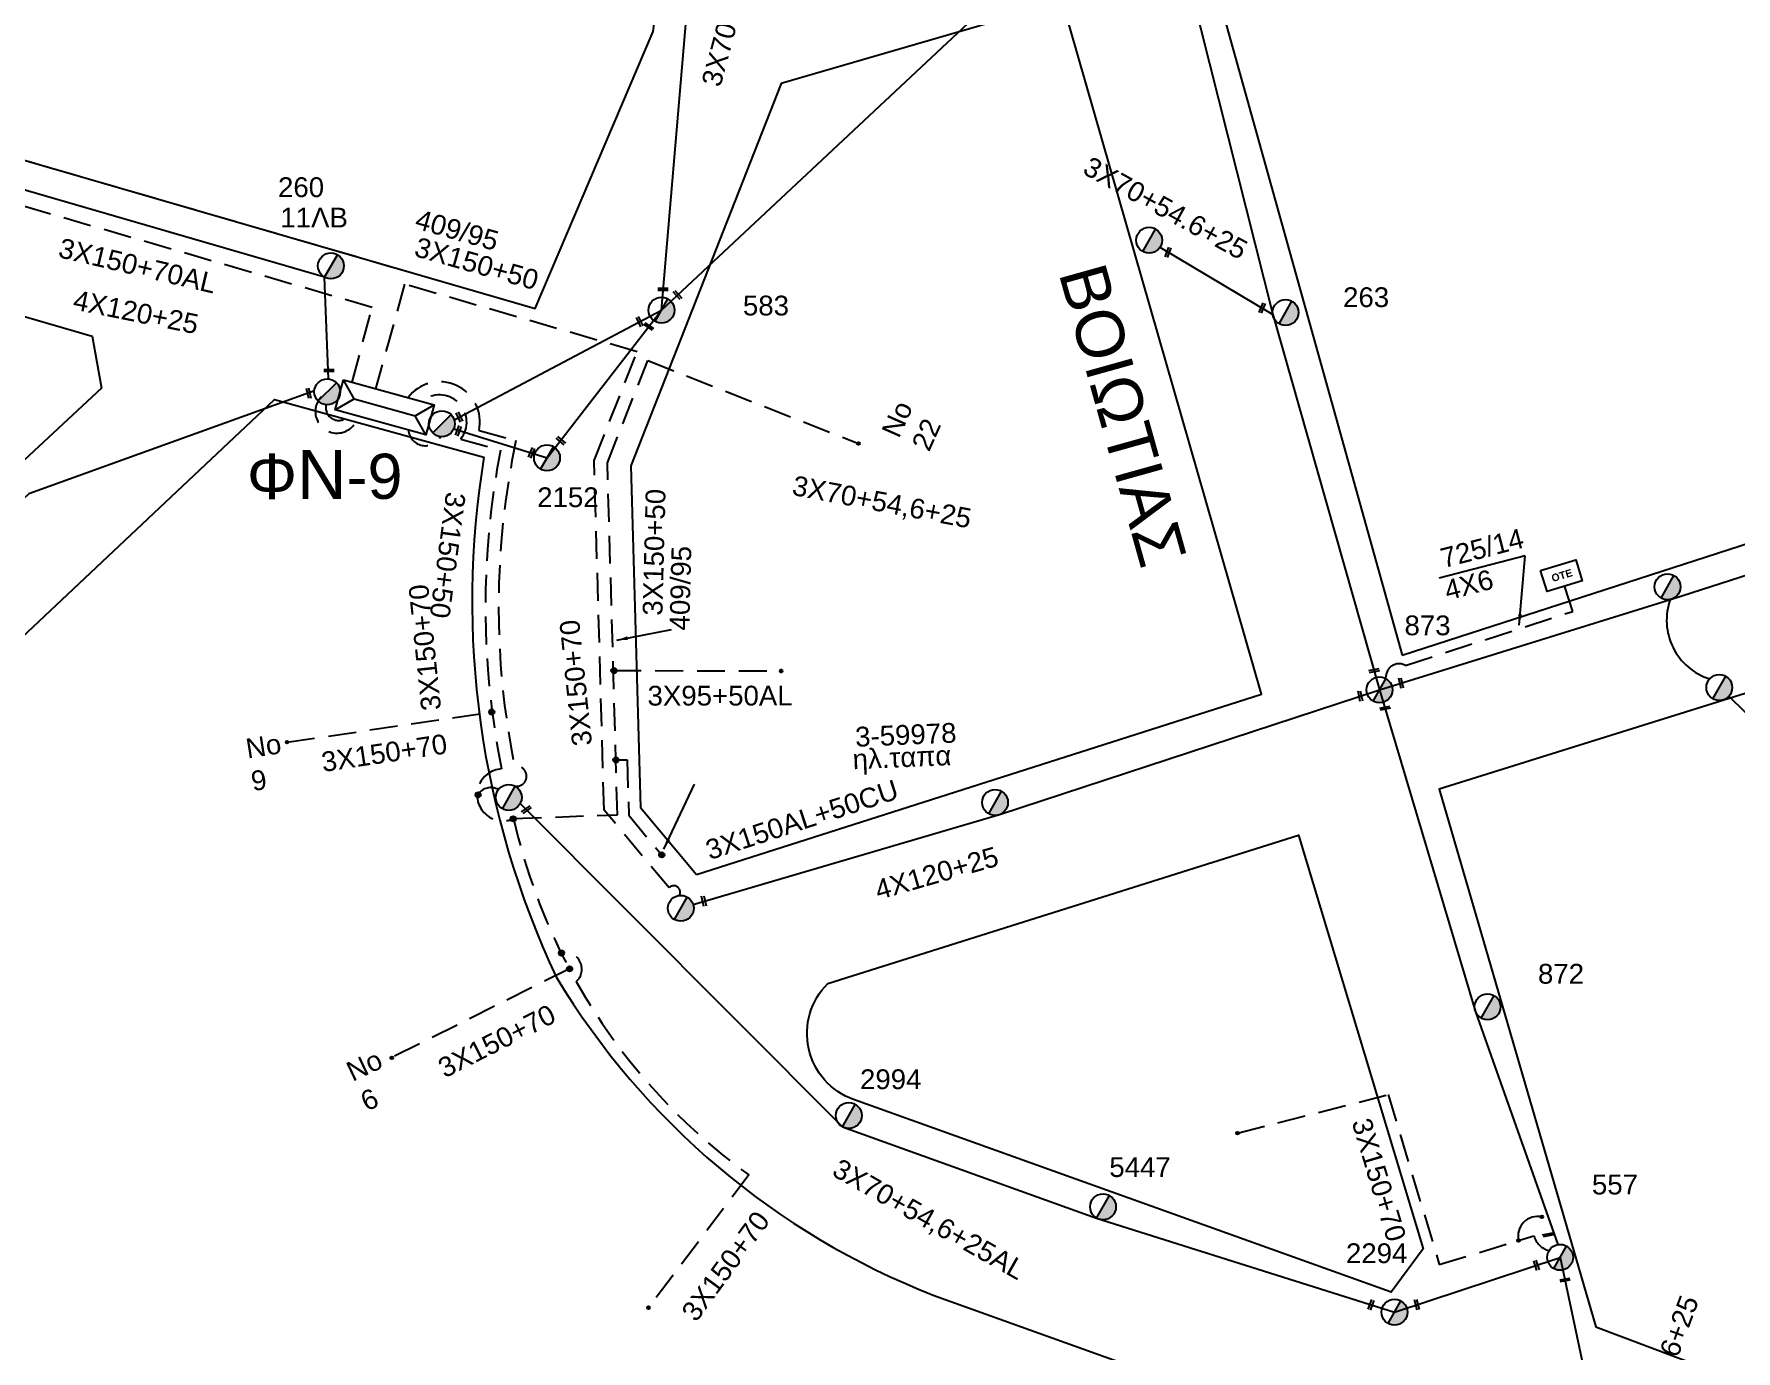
# Model space of a CAD drawing. Header units: millimetres. Extents: x 771 to 3391, y 686 to 1835.
# Drawn here: x 2148.4 to 2303.4, y 1427.2 to 1547.1 of the extents above; entities that cross this region are included whole.
import ezdxf

# ---------------------------------------------------------------- set-up
doc = ezdxf.new("R2010")
doc.units = ezdxf.units.MM
doc.linetypes.add('DASHED', pattern=[19.05, 12.7, -6.35])
for name, color, linetype in [('Pillar OTE', 7, 'Continuous'), ('Άγνωστα', 7, 'Continuous'), ('Γυμνά εναέρια ΧΤ (3Φ)   4x35CU', 7, 'Continuous'), ('Γυμνά εναέρια ΧΤ και ΦΟΠ (3Φ)   4x50+16AL', 7, 'Continuous'), ('Επιγραφές - Σχήματα', 7, 'Continuous'), ('Καλωδια ΧΤ  3X95+50', 7, 'Continuous'), ('Καλώδια ΧΤ   3x150+50CU', 7, 'DASHED'), ('Καλώδια ΧΤ   3x150+70AL', 7, 'DASHED'), ('Καλώδια ΧΤ   3x150AL+50CU', 7, 'DASHED'), ('Μηχανική τομή', 7, 'Continuous'), ('Στύλος ΦΜ', 7, 'Continuous'), ('Στύλος ΦΜ @ 1', 7, 'Continuous'), ('Συνδέσεις', 7, 'Continuous'), ('Συνεστραμμένα ΧΤ   3x70+54.6+25 AL', 7, 'SYN_LINE'), ('Συνεστραμμένα ΧΤ   4x120+25 AL', 7, 'SYN_LINE'), ('Υποσταθμός εναέριος 2 στύλων', 7, 'Continuous'), ('Υποσταθμός πόλεως', 7, 'Continuous'), ('Υπόβαθρο ΔΕΗ', 7, 'Continuous'), ('Υπόγεια καλώδια Παροχών ΧΤ   4x6', 7, 'DASHED')]:
    doc.layers.add(name, color=color, linetype=linetype)
doc.styles.add('arial', font='ARIAL.TTF')
doc.styles.get("Standard").update_dxf_attribs({"font": 'ARIAL.TTF'})
doc.linetypes.add('SYN_LINE', pattern='A,0.5,-0.0001,["/\\/\\/\\/",Standard,S=0.1,R=0,X=0,Y=-0.05],-0.25', length=0.7501)
doc.dimstyles.new('ISO-25', dxfattribs={"dimtxt": 2.5, "dimasz": 2.5, "dimexe": 1.25, "dimexo": 0.625, "dimtad": 1, "dimtxsty": 'Standard', "dimcen": 2.5, "dimadec": 0, "dimazin": 0, "dimtfac": 1, "dimtmove": 0, "dimatfit": 3, "dimfxl": 1, "dimarcsym": 0})

# ---------------------------------------------------------------- blocks, each defined once
blk = doc.blocks.new('ΥΠΑΡΧΩΝ ΤΣΙΜΕΝΤΕΝΙΟΣ ΣΤΥΛΟΣ')
at = {"layer": 'Στύλος ΦΜ'}
blk.add_hatch(color=7, dxfattribs=at).paths.add_polyline_path([(-1.29, -2.28, 0.574793), (2.62, 0, 0.268822), (1.3, 2.27)])
at = {"layer": 'Στύλος ΦΜ', "color": 7}
blk.add_line((-1.29, -2.28), (1.3, 2.27), dxfattribs=at)
blk.add_circle((0, 0), 2.62, dxfattribs=at)
at = {"layer": 'Στύλος ΦΜ', "flags": 4}
for tag, p in [('ΑΡΙΘΜΟΣ', (-4.68, 8.05)), ('ΤΥΠΟΣ', (-4.91, 3.03))]:
    blk.add_attdef(tag, p, '', height=4, dxfattribs=at)
blk = doc.blocks.new('ΥΠΟΣΤΑΘΜΟΣ ΕΝΑΕΡΙΟΣ ΕΠΙ 2 ΣΤΥΛΩΝ')
at = {"layer": 'Υποσταθμός εναέριος 2 στύλων', "linetype": 'Continuous'}
for points in [[(-11.97, -2.11, 0.574793), (-8.45, -0.07, 0.268822), (-9.64, 1.98)], [(9.68, -2.15, 0.574793), (13.19, -0.1, 0.268822), (12.01, 1.95)]]:
    blk.add_hatch(color=256, dxfattribs=at).paths.add_polyline_path(points)
for p, q in [((-11.97, -2.11), (-9.64, 1.98)), ((9.68, -2.15), (12.01, 1.95))]:
    blk.add_line(p, q, dxfattribs=at)
for centre in [(-10.81, -0.07), (10.84, -0.1)]:
    blk.add_circle(centre, 2.36, dxfattribs=at)
at = {"layer": 'Υποσταθμός πόλεως', "linetype": 'Continuous', "ltscale": 40}
blk.add_lwpolyline([(-8.57, 2.82), (8.57, 2.82), (8.57, -2.82), (-8.57, -2.82)], close=True, dxfattribs=at)
for points in [[(-5.75, 0), (-8.57, 2.82)], [(-8.57, -2.82), (-5.75, 0)], [(-5.75, 0), (5.75, 0)], [(5.75, 0), (8.57, 2.82)], [(8.57, -2.82), (5.75, 0)]]:
    blk.add_lwpolyline(points, dxfattribs=at)
at = {"layer": 'Υποσταθμός εναέριος 2 στύλων', "ltscale": 40, "flags": 1}
for tag, p in [('ΜΕΤΑΣΧΗΜΑΤΙΣΜΟΣ', (14.09, 2.51)), ('ΙΣΧΥΣ', (14.07, -0.28)), ('ΑΡΙΘΜΟΣ', (14.19, -3))]:
    blk.add_attdef(tag, p, '', height=1.8, dxfattribs=at)
blk = doc.blocks.new('ΜΗΧΑΝΙΚΗ ΤΟΜΗ')
at = {"layer": 'Μηχανική τομή', "ltscale": 40}
for p, q in [((-1.89, 0.78), (1.89, 0.78)), ((1.89, 0), (-1.89, 0))]:
    blk.add_line(p, q, dxfattribs=at)
blk = doc.blocks.new('_ΣΥΝΔΕΣΗ')
at = {"layer": 'Συνδέσεις', "linetype": 'SYN_LINE', "ltscale": 40}
blk.add_hatch(color=256, dxfattribs=at).paths.add_polyline_path([(0.5, -0.01, 1), (-0.5, -0.01, 1)])
at = {"layer": 'Συνδέσεις'}
blk.add_circle((0, -0.01), 0.5, dxfattribs=at)
blk = doc.blocks.new('PILLAR ΟΤΕ')
at = {"layer": 'Pillar OTE', "ltscale": 40}
blk.add_lwpolyline([(-3.31, 2.02), (3.39, 2.02), (3.39, -1.99), (-3.31, -1.99)], close=True, dxfattribs=at)
at = {"layer": 'Pillar OTE', "insert": (-1.81, 0.71), "char_height": 1.3575, "width": 109.961, "attachment_point": 1}
blk.add_mtext('{\\fArial|b1|i0|c161|p34;OTE}', dxfattribs=at)

msp = doc.modelspace()

# ---------------------------------------------------------------- linework, layer by layer
at = {"layer": 'Άγνωστα', "color": 151, "linetype": 'SYN_LINE', "ltscale": 8}
msp.add_arc((2302.65189, 1493.72165), 5.5986, 160.3283951, 252.5561043, dxfattribs=at)
at = {"layer": 'Γυμνά εναέρια ΧΤ (3Φ)   4x35CU', "color": 151, "linetype": 'SYN_LINE', "ltscale": 20}
msp.add_lwpolyline([(2302.72215, 1486.8022), (2315.65008, 1474.14871)], dxfattribs=at)
at = {"layer": 'Γυμνά εναέρια ΧΤ και ΦΟΠ (3Φ)   4x50+16AL', "color": 173, "linetype": 'Continuous', "ltscale": 0.2}
msp.add_lwpolyline([(2173.96004, 1514.58253), (2147.9604, 1505.2115), (2114.84629, 1474.33963), (2082.78987, 1443.8668), (2072.10202, 1422.95656)], dxfattribs=at)
at = {"layer": 'Καλωδια ΧΤ  3X95+50', "color": 1, "linetype": 'DASHED', "ltscale": 0.2}
msp.add_lwpolyline([(2201.17225, 1489.13921), (2216.32932, 1489.10534)], dxfattribs=at)
at = {"layer": 'Καλώδια ΧΤ   3x150+50CU', "linetype": 'DASHED', "ltscale": 0.2}
msp.add_lwpolyline([(2113.14368, 1545.55618), (2180.9569, 1525.88845)], dxfattribs=at)
at = {"layer": 'Καλώδια ΧΤ   3x150+50CU', "color": 151, "linetype": 'DASHED', "ltscale": 0.2}
msp.add_lwpolyline([(2207.18012, 1468.67259, 0.913197862), (2206.24816, 1469.35388), (2200.33319, 1476.44557), (2199.42786, 1508.24191), (2203.32714, 1518.15634), (2182.16755, 1524.29321), (2179.53288, 1514.77973)], format="xyb", dxfattribs=at)
at = {"layer": 'Καλώδια ΧΤ   3x150+50CU', "color": 1, "linetype": 'DASHED', "ltscale": 0.2}
for points in [[(2192.09615, 1475.66644), (2201.54578, 1476.02027), (2200.63435, 1508.03093), (2204.30029, 1517.35204), (2223.48957, 1509.805)], [(2201.40387, 1481.0046), (2202.43374, 1481.00483), (2202.57727, 1475.96388), (2205.54318, 1472.40792)]]:
    msp.add_lwpolyline(points, dxfattribs=at)
at = {"layer": 'Καλώδια ΧΤ   3x150+50CU', "color": 62, "linetype": 'DASHED', "ltscale": 0.2}
msp.add_lwpolyline([(2182.46236, 1513.96843, -0.80218713), (2188.94502, 1510.98695), (2192.30485, 1510.06121, 0.102149271), (2192.17365, 1480.4192, -1.190707837), (2192.23442, 1478.6152)], format="xyb", dxfattribs=at)
at = {"layer": 'Καλώδια ΧΤ   3x150+50CU', "color": 173, "linetype": 'DASHED', "ltscale": 0.2}
msp.add_arc((2176.00933, 1512.702), 1.96161, 136.4298514, 348.2444455, dxfattribs=at)
at = {"layer": 'Καλώδια ΧΤ   3x150+50CU', "color": 85, "linetype": 'DASHED', "ltscale": 0.2}
msp.add_arc((2176.16614, 1513.05599), 1.16341, 166.4011497, 331.8293615, dxfattribs=at)
at = {"layer": 'Καλώδια ΧΤ   3x150+50CU', "color": 30, "linetype": 'DASHED', "ltscale": 0.2}
msp.add_arc((2184.07482, 1511.15518), 1.56212, 184.5300482, 332.1545759, dxfattribs=at)
at = {"layer": 'Καλώδια ΧΤ   3x150+50CU', "color": 1, "linetype": 'DASHED', "ltscale": 0.2}
msp.add_arc((2190.00999, 1477.1006), 1.38748, 59.8477434, 147.7731065, dxfattribs=at)
at = {"layer": 'Καλώδια ΧΤ   3x150+70AL', "color": 6, "linetype": 'DASHED', "ltscale": 0.2}
msp.add_lwpolyline([(2177.41209, 1515.36706), (2179.2064, 1522.18882), (2134.36717, 1535.19345, -0.369141328), (2133.47974, 1538.13545), (2103.4874, 1546.83407), (2099.52008, 1533.34784), (2098.4303, 1532.45874)], format="xyb", dxfattribs=at)
at = {"layer": 'Καλώδια ΧΤ   3x150+70AL', "color": 1, "linetype": 'DASHED', "ltscale": 0.2}
for points in [[(2183.72998, 1513.61738, -0.913321674), (2187.28125, 1510.20065), (2190.90581, 1509.20198, 0.098320454), (2190.99737, 1480.18178)], [(2192.09615, 1475.66644, 0.065640063), (2197.06315, 1462.18905, 0.065640063)], [(2196.42812, 1463.43468, -0.780425774), (2197.80157, 1460.83174, 0.108589866), (2213.50668, 1443.23466), (2204.38067, 1431.16149)]]:
    msp.add_lwpolyline(points, format="xyb", dxfattribs=at)
for points in [[(2171.46517, 1482.61709), (2190.13932, 1485.37142), (2190.13932, 1485.37142)], [(2197.16652, 1461.99346), (2181.00474, 1453.90696)]]:
    msp.add_lwpolyline(points, dxfattribs=at)
at = {"layer": 'Καλώδια ΧΤ   3x150+70AL', "color": 30, "linetype": 'DASHED', "ltscale": 0.2}
msp.add_lwpolyline([(2257.98373, 1447.03019), (2271.70193, 1450.55367), (2276.35564, 1435.09476), (2284.97892, 1437.69069, 0.269302182), (2286.34802, 1436.34328)], format="xyb", dxfattribs=at)
at = {"layer": 'Καλώδια ΧΤ   3x150+70AL', "color": 1, "linetype": 'DASHED', "ltscale": 0.2}
msp.add_arc((2191.12746, 1477.82208), 2.36329, 93.1555686, 294.1980004, dxfattribs=at)
at = {"layer": 'Συνεστραμμένα ΧΤ   3x70+54.6+25 AL', "color": 2, "linetype": 'SYN_LINE', "ltscale": 20}
msp.add_lwpolyline([(2186.63944, 1511.12784), (2195.13414, 1508.48632), (2205.55113, 1521.93489), (2207.94532, 1550.12316), (2217.53546, 1575.8855)], dxfattribs=at)
at = {"layer": 'Συνεστραμμένα ΧΤ   3x70+54.6+25 AL', "color": 30, "ltscale": 20}
for points in [[(2186.67824, 1511.96809), (2205.55113, 1521.93489), (2250.50839, 1564.01577)], [(2250.50839, 1564.01577), (2261.19941, 1521.53522), (2270.9176, 1487.37491), (2279.66876, 1458.08505), (2287.13412, 1436.89421)]]:
    msp.add_lwpolyline(points, dxfattribs=at)
at = {"layer": 'Συνεστραμμένα ΧΤ   3x70+54.6+25 AL', "color": 30, "ltscale": 15}
msp.add_lwpolyline([(2250.92827, 1527.65348), (2261.19941, 1521.53522)], dxfattribs=at)
at = {"layer": 'Συνεστραμμένα ΧΤ   3x70+54.6+25 AL', "color": 62, "linetype": 'SYN_LINE', "ltscale": 20}
msp.add_lwpolyline([(2192.68427, 1477.03201), (2222.02345, 1447.61679), (2245.16742, 1439.31662), (2272.27587, 1430.74649), (2287.3606, 1435.73669), (2292.77723, 1410.23193)], dxfattribs=at)
at = {"layer": 'Συνεστραμμένα ΧΤ   4x120+25 AL', "color": 85, "linetype": 'SYN_LINE', "ltscale": 20}
msp.add_lwpolyline([(2175.25683, 1515.67453), (2174.88473, 1524.93474), (2135.87631, 1536.25041), (2099.79142, 1536.60022)], dxfattribs=at)
at = {"layer": 'Συνεστραμμένα ΧΤ   4x120+25 AL', "color": 151, "linetype": 'SYN_LINE', "ltscale": 20}
msp.add_lwpolyline([(2208.43103, 1467.85942), (2236.31901, 1476.03022), (2270.9176, 1487.37491), (2297.58991, 1495.67158), (2323.03293, 1503.84942), (2351.65244, 1513.30907)], dxfattribs=at)
at = {"layer": 'Υπόβαθρο ΔΕΗ'}
for points in [[(2113.14368, 1545.55618), (2194.0702, 1522.08523), (2204.78948, 1547.28419), (2215.99885, 1630.62953), (2174.63274, 1631.33916), (2139.1405, 1638.93281), (2113.14368, 1545.55618)], [(2272.98579, 1490.55215), (2340.69432, 1512.44568), (2322.34799, 1573.82794), (2255.38076, 1553.6128), (2272.98579, 1490.55215)], [(2208.73958, 1470.57595), (2260.1656, 1486.98174), (2242.04733, 1549.99963), (2216.44728, 1542.5549), (2202.7617, 1507.75762), (2203.64651, 1476.68223), (2208.73958, 1470.57595)], [(2039.58054, 1457.00481), (2115.41073, 1530.70353), (2153.74248, 1519.58208), (2154.56873, 1514.82046), (2107.98335, 1471.48647), (2064.94899, 1431.26879), (2039.58054, 1457.00481)], [(2290.62326, 1429.41467), (2314.93805, 1420.23934), (2362.40076, 1440.91494), (2344.20528, 1499.53896), (2276.35016, 1478.35191), (2290.62326, 1429.41467)], [(2284.18307, 1499.58011), (2276.35278, 1497.53349)]]:
    msp.add_lwpolyline(points, dxfattribs=at)
msp.add_lwpolyline([(2073.86029, 1422.60908), (2135.79225, 1481.32938), (2170.3152, 1513.81527), (2189.39804, 1508.55736, 0.152654007), (2195.97664, 1461.25577, 0.16543394), (2230.2899, 1432.30107), (2278.03044, 1415.19075), (2278.79774, 1404.98993), (2240.3731, 1387.80974), (2173.32775, 1323.67945), (2115.92702, 1381.0024)], format="xyb", close=True, dxfattribs=at)
msp.add_lwpolyline([(2220.69372, 1460.65207), (2263.55198, 1474.17138), (2274.89265, 1436.49941), (2271.98583, 1432.58237), (2223.04747, 1450.09524, -0.551356611), (2220.69372, 1460.65207, -1.521739962)], format="xyb", dxfattribs=at)
msp.add_arc((2285.31229, 1437.68211), 1.78069, 77.8056107, 193.3952963, dxfattribs=at)
at = {"layer": 'Υπόγεια καλώδια Παροχών ΧΤ   4x6', "linetype": 'DASHED', "ltscale": 0.2}
msp.add_lwpolyline([(2271.50089, 1488.39809, -0.612279111), (2273.29345, 1489.60065), (2288.51737, 1494.5233), (2287.79153, 1496.76803)], format="xyb", dxfattribs=at)

# ---------------------------------------------------------------- block references
at = {"layer": 'Pillar OTE', "xscale": 0.5, "yscale": 0.5, "zscale": 0.5, "rotation": 16.80466226919112}
msp.add_blockref('PILLAR ΟΤΕ', (2287.46253, 1497.76188), dxfattribs=at)
at = {"layer": 'Μηχανική τομή'}
for p, xscale, yscale, zscale, rotation in [((2251.75366, 1527.16182), 0.249999999999919, 0.249999999999919, 0.249999999999919, 68.45138536945211), ((2205.7041, 1523.7359), 0.2499999999999681, 0.2499999999999681, 0.2499999999999681, 0.3070547268033625), ((2206.93858, 1523.24999), 0.2500000000001928, 0.2500000000001928, 0.2500000000001928, 312.897464163333), ((2260.32914, 1522.09028), 0.249999999999919, 0.249999999999919, 0.249999999999919, 68.45138536945211), ((2203.46877, 1520.84591), 0.2500000000001928, 0.2500000000001928, 0.2500000000001928, 294.8787790666561), ((2204.33709, 1520.36754), 0.2500000000001927, 0.2500000000001927, 0.2500000000001927, 326.0475986934575), ((2173.33873, 1514.35865), 0.2500000000001928, 0.2500000000001928, 0.2500000000001928, 282.6611919098028), ((2187.05451, 1512.1668), 0.2500000000001928, 0.2500000000001928, 0.2500000000001928, 294.8787790666561), ((2187.15623, 1510.91402), 0.249999999999919, 0.249999999999919, 0.249999999999919, 68.45138536945211), ((2193.81258, 1508.91841), 0.249999999999919, 0.249999999999919, 0.249999999999919, 68.45138536945211), ((2196.34239, 1509.98219), 0.2500000000001928, 0.2500000000001928, 0.2500000000001928, 320.751727745773), ((2270.44813, 1489.03107), 0.2500000000001927, 0.2500000000001927, 0.2500000000001927, 11.16883176046481), ((2269.2552, 1486.82982), 0.249999999999919, 0.249999999999919, 0.249999999999919, 102.72345310683), ((2272.97053, 1488.01349), 0.249999999999919, 0.249999999999919, 0.249999999999919, 102.72345310683), ((2271.44383, 1485.61358), 0.2500000000001927, 0.2500000000001927, 0.2500000000001927, 11.16883176046481), ((2193.32116, 1476.39347), 0.2499999999999681, 0.2499999999999681, 0.2499999999999681, 36.11407878704492), ((2209.50524, 1468.17415), 0.249999999999919, 0.249999999999919, 0.249999999999919, 102.7234531068301), ((2286.26639, 1437.687), 0.2500000000001927, 0.2500000000001927, 0.2500000000001927, 11.16883176046481), ((2285.29866, 1435.0393), 0.249999999999919, 0.249999999999919, 0.249999999999919, 107.158765802302), ((2287.81751, 1433.58529), 0.25, 0.25, 0.25, 8.966967530219996), ((2270.23347, 1431.37795), 0.249999999999919, 0.249999999999919, 0.249999999999919, 68.45138536945211), ((2274.40987, 1431.45244), 0.249999999999919, 0.249999999999919, 0.249999999999919, 104.070970751715)]:
    msp.add_blockref('ΜΗΧΑΝΙΚΗ ΤΟΜΗ', p, dxfattribs=dict(at, xscale=xscale, yscale=yscale, zscale=zscale, rotation=rotation))
at = {"layer": 'Μηχανική τομή', "xscale": 0.25, "yscale": 0.25, "zscale": 0.25}
msp.add_blockref('ΜΗΧΑΝΙΚΗ ΤΟΜΗ', (2175.28497, 1516.34592), dxfattribs=at)
at = {"layer": 'Στύλος ΦΜ @ 1', "ltscale": 40}
ref = msp.add_blockref('ΥΠΑΡΧΩΝ ΤΣΙΜΕΝΤΕΝΙΟΣ ΣΤΥΛΟΣ', (2175.46576, 1525.95921), dxfattribs=dict(at, xscale=0.4499999999998181, yscale=0.4499999999998181, zscale=0.4499999999998181))
ref.add_attrib('ΤΥΠΟΣ', '260', (2170.64723, 1532.22549), dxfattribs={"layer": 'Στύλος ΦΜ', "height": 1.8, "flags": 4})
ref.add_attrib('ΑΡΙΘΜΟΣ', '11ΛΒ', (2170.85788, 1529.4625), dxfattribs={"layer": 'Στύλος ΦΜ', "height": 1.8, "flags": 4})
at = {"layer": 'Στύλος ΦΜ @ 1', "ltscale": 40, "xscale": 0.4499999999998181, "yscale": 0.4499999999998181, "zscale": 0.4499999999998181}
for p in [(2249.94151, 1528.29648), (2297.13668, 1496.75865), (2301.84787, 1487.59136), (2191.64886, 1477.59331), (2235.91879, 1477.13791), (2207.30885, 1467.50187)]:
    msp.add_blockref('ΥΠΑΡΧΩΝ ΤΣΙΜΕΝΤΕΝΙΟΣ ΣΤΥΛΟΣ', p, dxfattribs=at)
at = {"layer": 'Στύλος ΦΜ @ 1', "ltscale": 40}
ref = msp.add_blockref('ΥΠΑΡΧΩΝ ΤΣΙΜΕΝΤΕΝΙΟΣ ΣΤΥΛΟΣ', (2205.54886, 1521.93618), dxfattribs=dict(at, xscale=0.4499999999998181, yscale=0.4499999999998181, zscale=0.4499999999998181))
ref.add_attrib('ΤΥΠΟΣ', '583', (2212.9684, 1521.45278), dxfattribs={"layer": 'Στύλος ΦΜ', "height": 1.8, "flags": 4})
ref = msp.add_blockref('ΥΠΑΡΧΩΝ ΤΣΙΜΕΝΤΕΝΙΟΣ ΣΤΥΛΟΣ', (2262.36316, 1521.71637), dxfattribs=dict(at, xscale=0.4499999999998181, yscale=0.4499999999998181, zscale=0.4499999999998181))
ref.add_attrib('ΤΥΠΟΣ', '263', (2267.59721, 1522.21471), dxfattribs={"layer": 'Στύλος ΦΜ', "height": 1.8, "flags": 4})
ref = msp.add_blockref('ΥΠΑΡΧΩΝ ΤΣΙΜΕΝΤΕΝΙΟΣ ΣΤΥΛΟΣ', (2195.13187, 1508.48761), dxfattribs=dict(at, xscale=0.4499999999998181, yscale=0.4499999999998181, zscale=0.4499999999998181))
ref.add_attrib('ΤΥΠΟΣ', '2152', (2194.24067, 1504.01016), dxfattribs={"layer": 'Στύλος ΦΜ', "height": 1.8, "flags": 4})
ref = msp.add_blockref('ΥΠΑΡΧΩΝ ΤΣΙΜΕΝΤΕΝΙΟΣ ΣΤΥΛΟΣ', (2270.91533, 1487.3762), dxfattribs=dict(at, xscale=0.4499999999998181, yscale=0.4499999999998181, zscale=0.4499999999998181))
ref.add_attrib('ΤΥΠΟΣ', '873', (2273.19072, 1492.34988), dxfattribs={"layer": 'Στύλος ΦΜ', "height": 1.8, "flags": 4})
ref = msp.add_blockref('ΥΠΑΡΧΩΝ ΤΣΙΜΕΝΤΕΝΙΟΣ ΣΤΥΛΟΣ', (2280.75661, 1458.5364), dxfattribs=dict(at, xscale=0.4499999999998181, yscale=0.4499999999998181, zscale=0.4499999999998181))
ref.add_attrib('ΤΥΠΟΣ', '872', (2285.33999, 1460.6439), dxfattribs={"layer": 'Στύλος ΦΜ', "height": 1.8, "flags": 4})
ref = msp.add_blockref('ΥΠΑΡΧΩΝ ΤΣΙΜΕΝΤΕΝΙΟΣ ΣΤΥΛΟΣ', (2222.60448, 1448.64126), dxfattribs=dict(at, xscale=0.4499999999998181, yscale=0.4499999999998181, zscale=0.4499999999998181))
ref.add_attrib('ΤΥΠΟΣ', '2994', (2223.62655, 1451.04492), dxfattribs={"layer": 'Στύλος ΦΜ', "height": 1.8, "flags": 4})
ref = msp.add_blockref('ΥΠΑΡΧΩΝ ΤΣΙΜΕΝΤΕΝΙΟΣ ΣΤΥΛΟΣ', (2245.74845, 1440.34109), dxfattribs=dict(at, xscale=0.4499999999998181, yscale=0.4499999999998181, zscale=0.4499999999998181))
ref.add_attrib('ΤΥΠΟΣ', '5447', (2246.32021, 1443.05234), dxfattribs={"layer": 'Στύλος ΦΜ', "height": 1.8, "flags": 4})
ref = msp.add_blockref('ΥΠΑΡΧΩΝ ΤΣΙΜΕΝΤΕΝΙΟΣ ΣΤΥΛΟΣ', (2287.35834, 1435.73798), dxfattribs=dict(at, xscale=0.4499999999998181, yscale=0.4499999999998181, zscale=0.4499999999998181))
ref.add_attrib('ΤΥΠΟΣ', '557', (2290.25165, 1441.46112), dxfattribs={"layer": 'Στύλος ΦΜ', "height": 1.8, "flags": 4})
ref = msp.add_blockref('ΥΠΑΡΧΩΝ ΤΣΙΜΕΝΤΕΝΙΟΣ ΣΤΥΛΟΣ', (2272.27361, 1430.74778), dxfattribs=dict(at, xscale=0.4499999999998181, yscale=0.4499999999998181, zscale=0.4499999999998181))
ref.add_attrib('ΤΥΠΟΣ', '2294', (2267.86356, 1435.21259), dxfattribs={"layer": 'Στύλος ΦΜ', "height": 1.8, "flags": 4})
at = {"layer": 'Συνδέσεις'}
for p, xscale, yscale, zscale in [((2223.48957, 1509.805), 0.25, 0.25, 0.25), ((2201.22393, 1489.13922), 0.4777242751394019, 0.4777242751394019, 0.4777242751394019), ((2216.45494, 1489.1015), 0.25, 0.25, 0.25), ((2190.10628, 1485.36655), 0.4777242751394019, 0.4777242751394019, 0.4777242751394019), ((2171.46517, 1482.61709), 0.25, 0.25, 0.25), ((2201.40387, 1481.0046), 0.4777242751394019, 0.4777242751394019, 0.4777242751394019), ((2188.86141, 1477.83931), 0.4777242751394019, 0.4777242751394019, 0.4777242751394019), ((2192.05538, 1475.64858), 0.4777242751394019, 0.4777242751394019, 0.4777242751394019), ((2205.57572, 1472.36891), 0.4777242751394019, 0.4777242751394019, 0.4777242751394019), ((2196.45326, 1463.43349), 0.4777242751394019, 0.4777242751394019, 0.4777242751394019), ((2197.19167, 1461.99227), 0.4777242751394019, 0.4777242751394019, 0.4777242751394019), ((2181.00474, 1453.90696), 0.25, 0.25, 0.25), ((2257.98373, 1447.03019), 0.25, 0.25, 0.25), ((2285.68842, 1439.42262), 0.25, 0.25, 0.25), ((2283.58004, 1437.26958), 0.25, 0.25, 0.25), ((2204.38067, 1431.16149), 0.25, 0.25, 0.25)]:
    msp.add_blockref('_ΣΥΝΔΕΣΗ', p, dxfattribs=dict(at, xscale=xscale, yscale=yscale, zscale=zscale))
at = {"layer": 'Υποσταθμός εναέριος 2 στύλων', "xscale": 0.5, "yscale": 0.5, "zscale": 0.5, "rotation": 344.5204195565888}
msp.add_blockref('ΥΠΟΣΤΑΘΜΟΣ ΕΝΑΕΡΙΟΣ ΕΠΙ 2 ΣΤΥΛΩΝ', (2180.35097, 1513.09249), dxfattribs=at)

# ---------------------------------------------------------------- texts
at = {"ltscale": 40, "insert": (2245.85802, 1526.49748), "char_height": 4, "width": 67.4273804, "attachment_point": 1, "rotation": 285.6304902, "style": 'arial'}
msp.add_mtext('{\\H1.083x;BΟΙΩΤΙΑΣ}', dxfattribs=at)
at = {"layer": 'Άγνωστα', "color": 7, "char_height": 1.8, "attachment_point": 1}
for s, gutter_width, insert, rotation in [('3X70+54.6+25', 12.5, (2209.16754, 1542.61119), 75.0023565), ('3X70+54.6+25', 12.5, (2244.64856, 1536.00453), 331.1404087), ('409/95', 12.5, (2183.49634, 1531.13978), 344.1711031), ('3X150+50', 12.5, (2183.43429, 1528.61806), 344.1711031), ('4X120+25', 12.5, (2152.24513, 1523.78844), 348.5724011), ('3X70+54,6+25', 12.5, (2217.68815, 1506.90671), 349.2797997), ('3X150+50', 12.5, (2187.74529, 1505.22901), 262.4941516), ('3X150+50', 12.5, (2203.83784, 1494.16299), 88.5652747), ('725/14', 1.89054, (2276.30316, 1500.18845), 14.4666953), ('409/95', 12.5, (2206.2848, 1492.8126), 88.5652747), ('4Χ6', 1.89054, (2276.65219, 1497.25844), 14.4666953), ('3X150+70', 12.5, (2197.45272, 1482.18188), 95.9589326), ('3X95+50AL', 12.5, (2204.28403, 1487.74989), 0.0383322), ('3X150+70', 12.5, (2174.47722, 1481.68087), 8.5427728), ('4X120+25', 12.5, (2224.80471, 1469.97856), 16.0063512), ('3X150+70', 12.5, (2185.00847, 1453.61922), 26.9204888), ('3X150+70', 12.5, (2207.25567, 1430.82202), 53.8191302), ('3X70+54.6+25', 12.5, (2292.59483, 1416.98603), 69.649235)]:
    msp.add_mtext_dynamic_manual_height_columns(s, width=1.8, gutter_width=gutter_width, heights=[0.04535], dxfattribs=dict(at, insert=insert, rotation=rotation))
at = {"layer": 'Άγνωστα', "color": 7}
note = msp.add_mtext_dynamic_manual_height_columns('No ', width=1.8, gutter_width=1.76655, heights=[0.04535, 0], dxfattribs=dict(at, insert=(2224.07607, 1507.6638), char_height=1.8, attachment_point=1, rotation=66.0193633))
for column, words in zip(note.columns.linked_columns, ['22']):
    column.text = words
note = msp.add_mtext_dynamic_manual_height_columns('3-59978\\P', width=1.8, gutter_width=12.5, heights=[0.04535, 0], dxfattribs=dict(at, insert=(2208.85925, 1483.39289), char_height=1.8, attachment_point=1, rotation=2.4309439))
for column, words in zip(note.columns.linked_columns, ['\\P']):
    column.text = words
note = msp.add_mtext_dynamic_manual_height_columns('No ', width=1.8, gutter_width=1.99671, heights=[0.04535, 0], dxfattribs=dict(at, insert=(2163.84475, 1482.30225), char_height=1.8, attachment_point=1, rotation=9.1023093))
for column, words in zip(note.columns.linked_columns, ['9']):
    column.text = words
note = msp.add_mtext_dynamic_manual_height_columns('ηλ.ταπα\\P', width=1.8, gutter_width=12.5, heights=[0.04535, 0], dxfattribs=dict(at, insert=(2208.6263, 1481.34431), char_height=1.8, attachment_point=1, rotation=2.4309439))
for column, words in zip(note.columns.linked_columns, ['\\P']):
    column.text = words
note = msp.add_mtext_dynamic_manual_height_columns('No ', width=1.8, gutter_width=1.89455, heights=[0.04535, 0], dxfattribs=dict(at, insert=(2173.32766, 1451.74446), char_height=1.8, attachment_point=1, rotation=25.355921))
for column, words in zip(note.columns.linked_columns, ['6']):
    column.text = words
at = {"layer": 'Καλώδια ΧΤ   3x150+70AL', "color": 7, "char_height": 1.8, "attachment_point": 1}
for s, insert, rotation in [('3X150+70AL', (2150.9573, 1528.52971), 346.7739774), ('3X150+70', (2183.713, 1485.40697), 95.9589326), ('3X150+70', (2270.09368, 1448.58238), 286.5787818)]:
    msp.add_mtext_dynamic_manual_height_columns(s, width=1.8, gutter_width=12.5, heights=[0.04535], dxfattribs=dict(at, insert=insert, rotation=rotation))
at = {"layer": 'Καλώδια ΧΤ   3x150AL+50CU', "color": 7, "insert": (2209.39074, 1473.5932), "char_height": 1.8, "attachment_point": 1, "rotation": 18.0832586}
msp.add_mtext_dynamic_manual_height_columns('3X150AL+50CU', width=1.8, gutter_width=12.5, heights=[0.04535], dxfattribs=at)
at = {"layer": 'Συνεστραμμένα ΧΤ   3x70+54.6+25 AL', "color": 7, "insert": (2221.84505, 1444.81954), "char_height": 1.8, "attachment_point": 1, "rotation": 330.5124179}
msp.add_mtext_dynamic_manual_height_columns('3X70+54,6+25AL', width=1.8, gutter_width=12.5, heights=[0.04535], dxfattribs=at)
at = {"layer": 'Υπόβαθρο ΔΕΗ', "insert": (2167.80883, 1509.2131), "char_height": 4.1092723, "attachment_point": 1}
msp.add_mtext_dynamic_manual_height_columns('Φ{\\H1.0833x;N}-9', width=84.657329, gutter_width=12.5, heights=[0], dxfattribs=at)

# ---------------------------------------------------------------- leaders
at = {"layer": 'Επιγραφές - Σχήματα', "ltscale": 40}
for points in [[(2283.62893, 1493.27172), (2284.18307, 1499.58011)], [(2201.4813, 1491.90122), (2206.46381, 1492.86211)], [(2205.76676, 1472.87921), (2208.56883, 1478.80929)]]:
    msp.add_leader(points, dimstyle='ISO-25', override={"dimasz": 1, "dimtad": 0}, dxfattribs=at)

doc.saveas('drawing.dxf')
